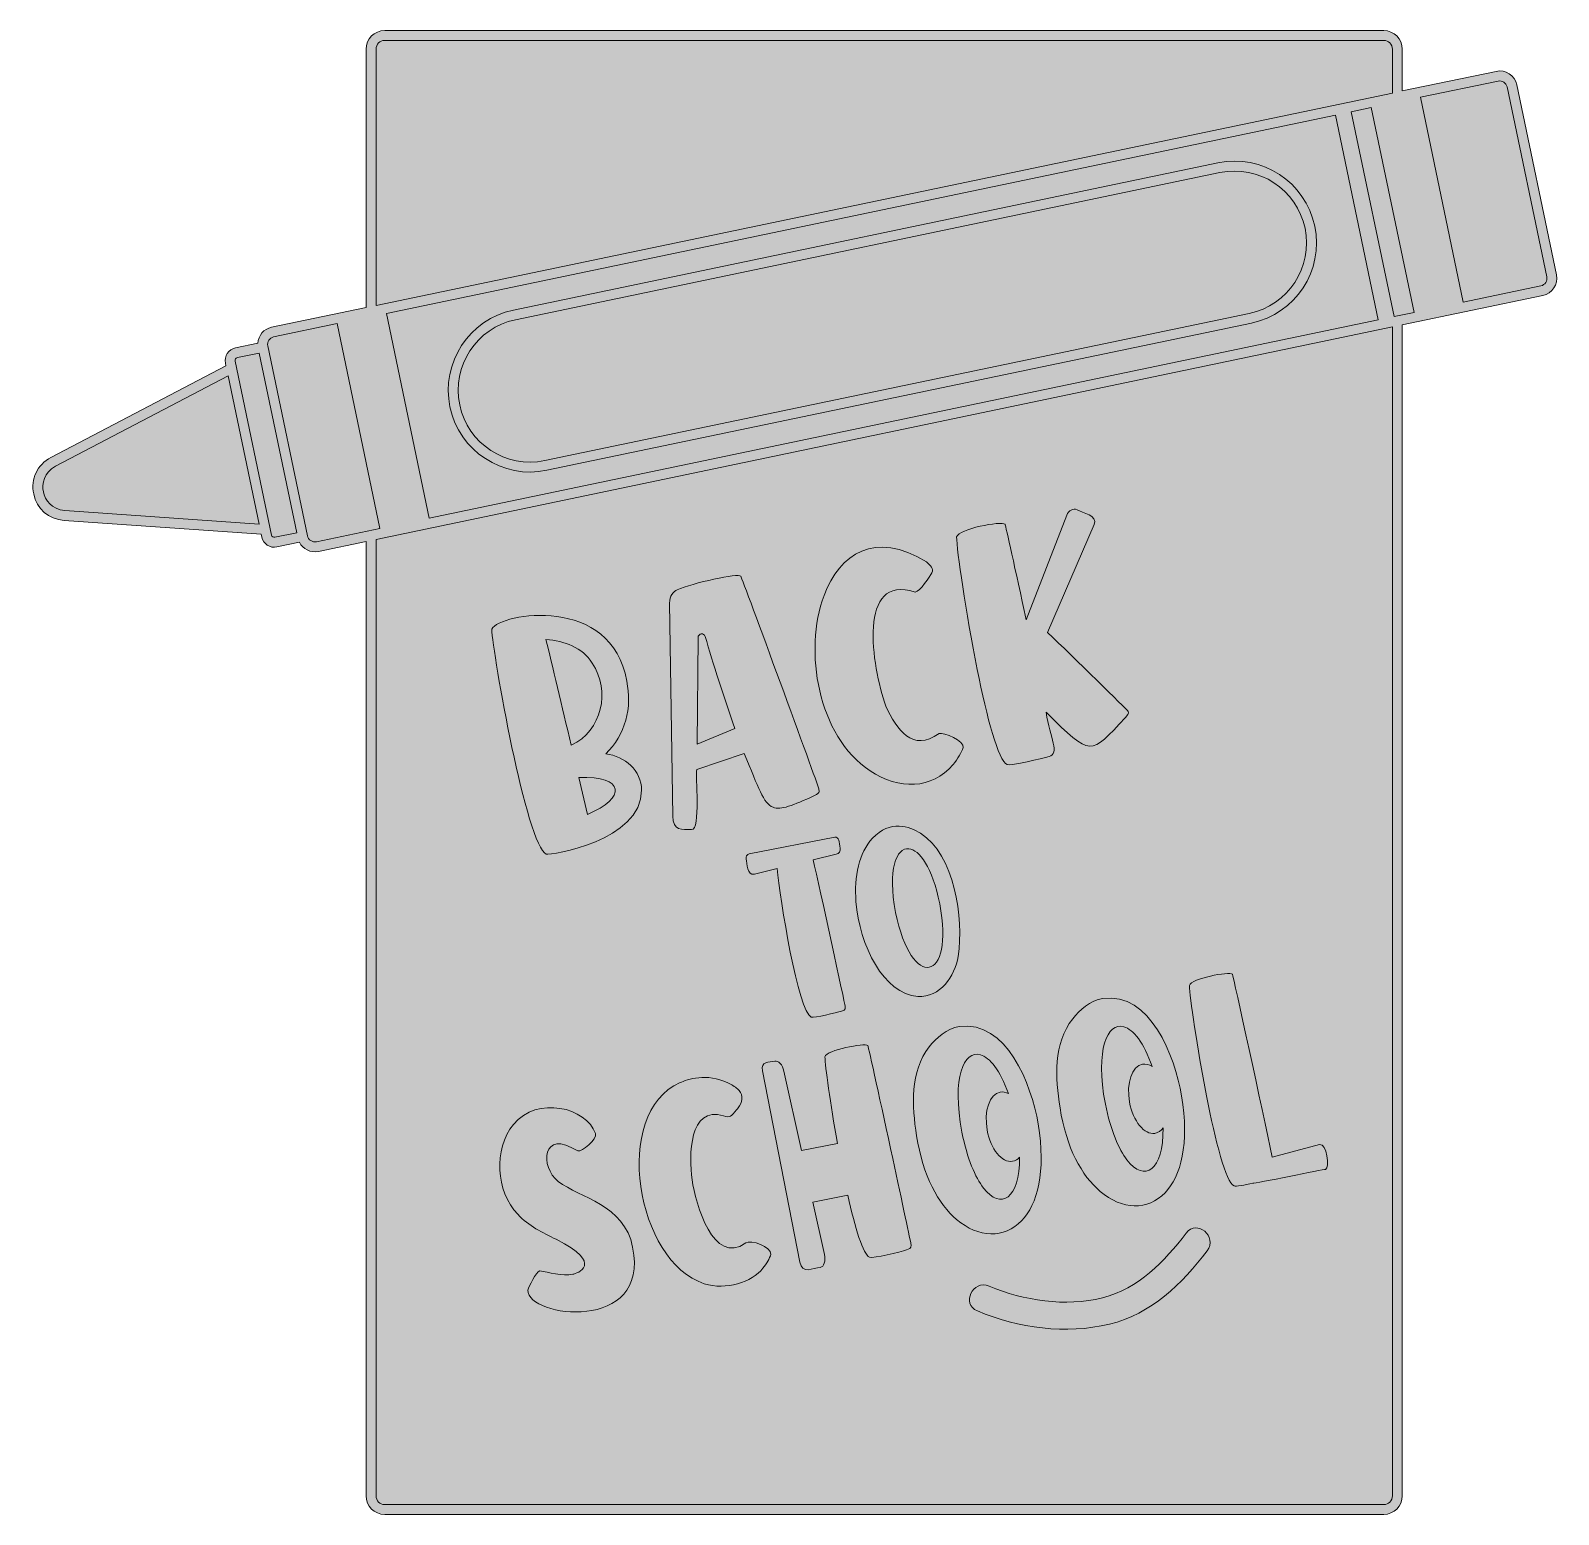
# Model space of a CAD drawing. Header units: inches. Extents: x -2.09 to 1.76, y -3.68 to 0.07.
import ezdxf

# ---------------------------------------------------------------- set-up
doc = ezdxf.new("R2010")
doc.units = ezdxf.units.IN
doc.header["$MEASUREMENT"] = 0
doc.layers.add('Crayon', color=7, linetype='Continuous', lineweight=0)

msp = doc.modelspace()

# ---------------------------------------------------------------- hatches: boundary and pattern name
at = {"layer": 'Crayon', "true_color": 0xf8e0c5, "transparency": 33554687}
h = msp.add_hatch(color=254, dxfattribs=at)
h.dxf.hatch_style = 2
edge = h.paths.add_edge_path()
edge.add_spline(control_points=[(1.76, -0.5458), (1.76, -0.5458), (1.6598, -0.0663), (1.6598, -0.0663), (1.6548, -0.0425), (1.6314, -0.0272), (1.6075, -0.0321), (1.6075, -0.0321), (1.3709, -0.0816), (1.3709, -0.0816), (1.3709, -0.0816), (1.3709, 0.0241), (1.3709, 0.0241), (1.3709, 0.0499), (1.3499, 0.0709), (1.3241, 0.0709), (1.3241, 0.0709), (-1.1979, 0.0709), (-1.1979, 0.0709), (-1.2238, 0.0709), (-1.2448, 0.0499), (-1.2448, 0.0241), (-1.2448, 0.0241), (-1.2448, -0.6283), (-1.2448, -0.6283), (-1.2448, -0.6283), (-1.4834, -0.6781), (-1.4834, -0.6781), (-1.5032, -0.6823), (-1.5169, -0.6992), (-1.5182, -0.7185), (-1.5182, -0.7185), (-1.5749, -0.7303), (-1.5749, -0.7303), (-1.5924, -0.734), (-1.6037, -0.7512), (-1.6001, -0.7687), (-1.6001, -0.7687), (-1.5986, -0.7758), (-1.5986, -0.7758), (-1.5986, -0.7758), (-2.0406, -1.0071), (-2.0406, -1.0071), (-2.0749, -1.0251), (-2.0919, -1.0611), (-2.084, -1.099), (-2.0761, -1.1369), (-2.046, -1.1631), (-2.0074, -1.1658), (-2.0074, -1.1658), (-1.5098, -1.2007), (-1.5098, -1.2007), (-1.5098, -1.2007), (-1.5083, -1.2078), (-1.5083, -1.2078), (-1.5046, -1.2253), (-1.4874, -1.2366), (-1.4699, -1.2329), (-1.4699, -1.2329), (-1.4132, -1.2211), (-1.4132, -1.2211), (-1.4043, -1.2382), (-1.3849, -1.2482), (-1.3651, -1.2441), (-1.3651, -1.2441), (-1.2448, -1.219), (-1.2448, -1.219), (-1.2448, -1.219), (-1.2448, -3.6287), (-1.2448, -3.6287), (-1.2448, -3.6545), (-1.2238, -3.6755), (-1.1979, -3.6755), (-1.1979, -3.6755), (1.3241, -3.6755), (1.3241, -3.6755), (1.3499, -3.6755), (1.3709, -3.6545), (1.3709, -3.6287), (1.3709, -3.6287), (1.3709, -0.6723), (1.3709, -0.6723), (1.3709, -0.6723), (1.7258, -0.5981), (1.7258, -0.5981), (1.7497, -0.5931), (1.765, -0.5697), (1.76, -0.5458)], knot_values=[0, 0, 0, 0, 1, 1, 1, 2, 2, 2, 3, 3, 3, 4, 4, 4, 5, 5, 5, 6, 6, 6, 7, 7, 7, 8, 8, 8, 9, 9, 9, 10, 10, 10, 11, 11, 11, 12, 12, 12, 13, 13, 13, 14, 14, 14, 15, 15, 15, 16, 16, 16, 17, 17, 17, 18, 18, 18, 19, 19, 19, 20, 20, 20, 21, 21, 21, 22, 22, 22, 23, 23, 23, 24, 24, 24, 25, 25, 25, 26, 26, 26, 27, 27, 27, 28, 28, 28, 29, 29, 29, 29], degree=3, periodic=0)
at = {"layer": 'Crayon', "true_color": 0x333333, "transparency": 33554687}
h = msp.add_hatch(color=250, dxfattribs=at)
h.dxf.hatch_style = 2
edge = h.paths.add_edge_path()
edge.add_spline(control_points=[(0.6138, -3.1284), (0.5206, -3.1522), (0.4153, -3.1355), (0.3278, -3.0989), (0.2866, -3.0817), (0.2568, -3.1444), (0.2981, -3.1617), (0.4021, -3.2051), (0.5213, -3.2219), (0.6318, -3.195), (0.7365, -3.1695), (0.8152, -3.0931), (0.8785, -3.0097), (0.9054, -2.9741), (0.8524, -2.9293), (0.8253, -2.965), (0.7702, -3.0376), (0.705, -3.1051), (0.6138, -3.1284)], knot_values=[0, 0, 0, 0, 1, 1, 1, 2, 2, 2, 3, 3, 3, 4, 4, 4, 5, 5, 5, 6, 6, 6, 6], degree=3, periodic=0)
edge = h.paths.add_edge_path()
edge.add_spline(control_points=[(0.4048, -2.7735), (0.3998, -2.779), (0.3939, -2.7827), (0.3871, -2.7839), (0.3604, -2.7887), (0.3317, -2.7535), (0.323, -2.7053), (0.3143, -2.657), (0.329, -2.614), (0.3557, -2.6092), (0.3626, -2.608), (0.3697, -2.6095), (0.3765, -2.6131), (0.3558, -2.5538), (0.3294, -2.5217), (0.306, -2.5151), (0.2647, -2.5033), (0.2328, -2.5716), (0.2591, -2.7102), (0.2727, -2.7776), (0.2928, -2.8242), (0.3137, -2.8514), (0.3576, -2.9083), (0.4053, -2.8788), (0.4048, -2.7735)], knot_values=[0, 0, 0, 0, 1, 1, 1, 2, 2, 2, 3, 3, 3, 4, 4, 4, 5, 5, 5, 6, 6, 6, 7, 7, 7, 8, 8, 8, 8], degree=3, periodic=0)
edge = h.paths.add_edge_path()
edge.add_spline(control_points=[(0.2458, -2.9306), (0.1998, -2.8914), (0.1602, -2.8208), (0.1448, -2.7195), (0.1329, -2.6432), (0.1272, -2.5584), (0.1768, -2.4948), (0.1935, -2.4731), (0.2218, -2.4483), (0.2525, -2.4439), (0.3722, -2.4267), (0.4344, -2.5898), (0.4517, -2.6893), (0.4717, -2.8111), (0.4497, -2.8924), (0.4098, -2.9341), (0.3663, -2.9795), (0.3013, -2.9779), (0.2458, -2.9306)], knot_values=[0, 0, 0, 0, 1, 1, 1, 2, 2, 2, 3, 3, 3, 4, 4, 4, 5, 5, 5, 6, 6, 6, 6], degree=3, periodic=0)
edge = h.paths.add_edge_path()
edge.add_spline(control_points=[(-0.0518, -1.9728), (-0.0527, -1.9679), (-0.0571, -1.9647), (-0.0616, -1.9655), (-0.0616, -1.9655), (-0.2779, -2.0079), (-0.2779, -2.0079), (-0.2834, -2.009), (-0.2869, -2.0147), (-0.2858, -2.0207), (-0.2824, -2.0314), (-0.2838, -2.0637), (-0.2648, -2.0589), (-0.2648, -2.0589), (-0.2075, -2.045), (-0.2075, -2.045), (-0.2005, -2.1199), (-0.1539, -2.4071), (-0.1213, -2.4198), (-0.1138, -2.4226), (-0.057, -2.4083), (-0.0447, -2.4048), (-0.0325, -2.4013), (-0.0354, -2.3968), (-0.0357, -2.3919), (-0.036, -2.3875), (-0.1001, -2.0926), (-0.1161, -2.0229), (-0.1161, -2.0229), (-0.0583, -2.0089), (-0.0583, -2.0089), (-0.0419, -2.0054), (-0.0501, -1.9836), (-0.0518, -1.9728)], knot_values=[0, 0, 0, 0, 1, 1, 1, 2, 2, 2, 3, 3, 3, 4, 4, 4, 5, 5, 5, 6, 6, 6, 7, 7, 7, 8, 8, 8, 9, 9, 9, 10, 10, 10, 11, 11, 11, 11], degree=3, periodic=0)
edge = h.paths.add_edge_path()
edge.add_spline(control_points=[(-0.3911, -3.0929), (-0.3363, -3.1101), (-0.2708, -3.0895), (-0.2432, -3.0541), (-0.2339, -3.0423), (-0.2266, -3.0292), (-0.2228, -3.019), (-0.2217, -2.9997), (-0.2735, -2.9807), (-0.2866, -2.99), (-0.3688, -3.049), (-0.4131, -2.8913), (-0.4221, -2.8306), (-0.4296, -2.7692), (-0.4308, -2.643), (-0.3424, -2.6693), (-0.3259, -2.6748), (-0.3232, -2.6697), (-0.3097, -2.6538), (-0.307, -2.6505), (-0.3044, -2.647), (-0.3021, -2.6436), (-0.2927, -2.6302), (-0.2947, -2.6115), (-0.3072, -2.601), (-0.3141, -2.5952), (-0.3229, -2.5899), (-0.332, -2.5855), (-0.3846, -2.56), (-0.4346, -2.5776), (-0.4522, -2.5853), (-0.6271, -2.6615), (-0.5624, -3.0391), (-0.3911, -3.0929)], knot_values=[0, 0, 0, 0, 1, 1, 1, 2, 2, 2, 3, 3, 3, 4, 4, 4, 5, 5, 5, 6, 6, 6, 7, 7, 7, 8, 8, 8, 9, 9, 9, 10, 10, 10, 11, 11, 11, 11], degree=3, periodic=0)
edge = h.paths.add_edge_path()
edge.add_spline(control_points=[(0.0916, -2.1554), (0.1117, -2.255), (0.1491, -2.2995), (0.1767, -2.2941), (0.2043, -2.2887), (0.2222, -2.2334), (0.2032, -2.1336), (0.1848, -2.0422), (0.1518, -1.9972), (0.1252, -1.9946), (0.0938, -1.9916), (0.0711, -2.0474), (0.0916, -2.1554)], knot_values=[0, 0, 0, 0, 1, 1, 1, 2, 2, 2, 3, 3, 3, 4, 4, 4, 4], degree=3, periodic=0)
edge = h.paths.add_edge_path()
edge.add_spline(control_points=[(-0.0083, -2.128), (-0.0131, -2.0652), (-0.001, -2.0049), (0.0331, -1.9685), (0.0777, -1.9209), (0.1273, -1.9384), (0.1548, -1.9558), (0.2401, -2.0098), (0.2643, -2.1691), (0.2499, -2.2666), (0.2408, -2.3168), (0.2044, -2.3714), (0.1479, -2.3675), (0.0618, -2.3615), (0.0002, -2.2396), (-0.0083, -2.128)], knot_values=[0, 0, 0, 0, 1, 1, 1, 2, 2, 2, 3, 3, 3, 4, 4, 4, 5, 5, 5, 5], degree=3, periodic=0)
edge = h.paths.add_edge_path()
edge.add_spline(control_points=[(0.3735, -1.7824), (0.3838, -1.7868), (0.4621, -1.7663), (0.479, -1.7617), (0.5071, -1.754), (0.4815, -1.7169), (0.4718, -1.65), (0.5876, -1.7653), (0.5824, -1.7591), (0.6721, -1.6634), (0.6841, -1.6507), (0.6793, -1.6497), (0.6771, -1.6461), (0.6755, -1.6433), (0.5396, -1.5104), (0.4755, -1.4488), (0.4755, -1.4488), (0.5926, -1.1764), (0.5926, -1.1764), (0.6042, -1.1527), (0.5624, -1.1469), (0.55, -1.1389), (0.5403, -1.1347), (0.5284, -1.1409), (0.5239, -1.1525), (0.5239, -1.1525), (0.4215, -1.4166), (0.4215, -1.4166), (0.3945, -1.2925), (0.3697, -1.1796), (0.368, -1.1754), (0.3593, -1.1669), (0.2499, -1.1872), (0.2457, -1.2076), (0.2463, -1.2399), (0.2693, -1.3993), (0.298, -1.5422), (0.3224, -1.6635), (0.3509, -1.7728), (0.3735, -1.7824)], knot_values=[0, 0, 0, 0, 1, 1, 1, 2, 2, 2, 3, 3, 3, 4, 4, 4, 5, 5, 5, 6, 6, 6, 7, 7, 7, 8, 8, 8, 9, 9, 9, 10, 10, 10, 11, 11, 11, 12, 12, 12, 13, 13, 13, 13], degree=3, periodic=0)
edge = h.paths.add_edge_path()
edge.add_spline(control_points=[(0.0276, -1.798), (0.1, -1.846), (0.1828, -1.8457), (0.237, -1.7824), (0.2491, -1.7678), (0.2581, -1.7514), (0.2625, -1.7396), (0.2675, -1.7229), (0.2127, -1.7002), (0.2015, -1.7035), (0.1338, -1.7522), (0.0956, -1.6949), (0.067, -1.6345), (0.0313, -1.5316), (-0.0056, -1.2991), (0.141, -1.3468), (0.1526, -1.3459), (0.1792, -1.3068), (0.1835, -1.2981), (0.1885, -1.288), (0.1792, -1.2796), (0.1694, -1.2704), (0.0392, -1.19), (-0.0495, -1.2498), (-0.0889, -1.3557), (-0.1405, -1.4945), (-0.1055, -1.7097), (0.0276, -1.798)], knot_values=[0, 0, 0, 0, 1, 1, 1, 2, 2, 2, 3, 3, 3, 4, 4, 4, 5, 5, 5, 6, 6, 6, 7, 7, 7, 8, 8, 8, 9, 9, 9, 9], degree=3, periodic=0)
edge = h.paths.add_edge_path()
edge.add_spline(control_points=[(0.9462, -2.846), (0.951, -2.848), (0.9723, -2.8441), (0.9936, -2.8393), (0.9969, -2.8409), (1.1738, -2.804), (1.1771, -2.8042), (1.1884, -2.8011), (1.1794, -2.7371), (1.1622, -2.7417), (1.1622, -2.7417), (1.0426, -2.7732), (1.0426, -2.7732), (1.0182, -2.6578), (0.9446, -2.3184), (0.9419, -2.3117), (0.9342, -2.3042), (0.8375, -2.322), (0.8336, -2.3401), (0.8341, -2.3673), (0.8527, -2.4975), (0.8766, -2.619), (0.8987, -2.7318), (0.9253, -2.8372), (0.9462, -2.846)], knot_values=[0, 0, 0, 0, 1, 1, 1, 2, 2, 2, 3, 3, 3, 4, 4, 4, 5, 5, 5, 6, 6, 6, 7, 7, 7, 8, 8, 8, 8], degree=3, periodic=0)
edge = h.paths.add_edge_path()
edge.add_spline(control_points=[(-0.4093, -1.7307), (-0.4093, -1.7307), (-0.3137, -1.6916), (-0.3137, -1.6916), (-0.3418, -1.6128), (-0.3693, -1.5257), (-0.3887, -1.459), (-0.3917, -1.4488), (-0.4068, -1.4509), (-0.4069, -1.4616), (-0.4069, -1.4616), (-0.4093, -1.7307), (-0.4093, -1.7307)], knot_values=[0, 0, 0, 0, 1, 1, 1, 2, 2, 2, 3, 3, 3, 4, 4, 4, 4], degree=3, periodic=0)
edge = h.paths.add_edge_path()
edge.add_spline(control_points=[(-0.4704, -1.9126), (-0.4704, -1.9126), (-0.4786, -1.375), (-0.4786, -1.375), (-0.4789, -1.3563), (-0.4694, -1.3453), (-0.4597, -1.341), (-0.4212, -1.324), (-0.3039, -1.2982), (-0.299, -1.3066), (-0.2942, -1.315), (-0.1044, -1.8336), (-0.103, -1.8406), (-0.1015, -1.8477), (-0.0966, -1.8535), (-0.1126, -1.8606), (-0.1691, -1.8854), (-0.1974, -1.898), (-0.2175, -1.8902), (-0.2421, -1.8807), (-0.2542, -1.8405), (-0.2904, -1.7547), (-0.2904, -1.7547), (-0.4098, -1.7949), (-0.4098, -1.7949), (-0.4144, -1.8077), (-0.3993, -1.9483), (-0.4236, -1.9464), (-0.4476, -1.9469), (-0.4706, -1.9492), (-0.4704, -1.9126)], knot_values=[0, 0, 0, 0, 1, 1, 1, 2, 2, 2, 3, 3, 3, 4, 4, 4, 5, 5, 5, 6, 6, 6, 7, 7, 7, 8, 8, 8, 9, 9, 9, 10, 10, 10, 10], degree=3, periodic=0)
edge = h.paths.add_edge_path()
edge.add_spline(control_points=[(0.6212, -2.6393), (0.6348, -2.7067), (0.6549, -2.7534), (0.6758, -2.7805), (0.7202, -2.838), (0.7684, -2.8075), (0.767, -2.6995), (0.7615, -2.7069), (0.7546, -2.7119), (0.7465, -2.7133), (0.7198, -2.7181), (0.6911, -2.6829), (0.6824, -2.6347), (0.6737, -2.5865), (0.6884, -2.5435), (0.7151, -2.5387), (0.7232, -2.5372), (0.7315, -2.5395), (0.7394, -2.5447), (0.7186, -2.4838), (0.6918, -2.4509), (0.6681, -2.4442), (0.6268, -2.4325), (0.595, -2.5007), (0.6212, -2.6393)], knot_values=[0, 0, 0, 0, 1, 1, 1, 2, 2, 2, 3, 3, 3, 4, 4, 4, 5, 5, 5, 6, 6, 6, 7, 7, 7, 8, 8, 8, 8], degree=3, periodic=0)
edge = h.paths.add_edge_path()
edge.add_spline(control_points=[(0.8138, -2.6185), (0.8338, -2.7403), (0.8119, -2.8215), (0.7719, -2.8632), (0.7284, -2.9086), (0.6634, -2.9071), (0.6079, -2.8598), (0.5619, -2.8205), (0.5224, -2.7499), (0.5069, -2.6486), (0.495, -2.5724), (0.4893, -2.4875), (0.5389, -2.424), (0.5557, -2.4022), (0.5839, -2.3775), (0.6146, -2.373), (0.7344, -2.3558), (0.7965, -2.5189), (0.8138, -2.6185)], knot_values=[0, 0, 0, 0, 1, 1, 1, 2, 2, 2, 3, 3, 3, 4, 4, 4, 5, 5, 5, 6, 6, 6, 6], degree=3, periodic=0)
edge = h.paths.add_edge_path()
edge.add_spline(control_points=[(1.7355, -0.551), (1.7355, -0.551), (1.6353, -0.0715), (1.6353, -0.0715), (1.6332, -0.0611), (1.623, -0.0544), (1.6126, -0.0566), (1.6126, -0.0566), (1.4169, -0.0975), (1.4169, -0.0975), (1.4169, -0.0975), (1.5249, -0.6146), (1.5249, -0.6146), (1.5249, -0.6146), (1.7207, -0.5736), (1.7207, -0.5736), (1.731, -0.5715), (1.7377, -0.5613), (1.7355, -0.551)], knot_values=[0, 0, 0, 0, 1, 1, 1, 2, 2, 2, 3, 3, 3, 4, 4, 4, 5, 5, 5, 6, 6, 6, 6], degree=3, periodic=0)
edge = h.paths.add_edge_path()
edge.add_spline(control_points=[(1.4005, -0.6406), (1.4005, -0.6406), (1.2924, -0.1235), (1.2924, -0.1235), (1.2924, -0.1235), (1.242, -0.1341), (1.242, -0.1341), (1.242, -0.1341), (1.35, -0.6511), (1.35, -0.6511), (1.35, -0.6511), (1.4005, -0.6406), (1.4005, -0.6406)], knot_values=[0, 0, 0, 0, 1, 1, 1, 2, 2, 2, 3, 3, 3, 4, 4, 4, 4], degree=3, periodic=0)
edge = h.paths.add_edge_path()
edge.add_spline(control_points=[(1.3459, -0.6775), (1.3459, -0.6775), (-1.2198, -1.2137), (-1.2198, -1.2137), (-1.2198, -1.2137), (-1.2198, -3.6287), (-1.2198, -3.6287), (-1.2198, -3.6407), (-1.21, -3.6505), (-1.1979, -3.6505), (-1.1979, -3.6505), (1.3241, -3.6505), (1.3241, -3.6505), (1.3361, -3.6505), (1.3459, -3.6407), (1.3459, -3.6287), (1.3459, -3.6287), (1.3459, -0.6775), (1.3459, -0.6775)], knot_values=[0, 0, 0, 0, 1, 1, 1, 2, 2, 2, 3, 3, 3, 4, 4, 4, 5, 5, 5, 6, 6, 6, 6], degree=3, periodic=0)
edge = h.paths.add_edge_path()
edge.add_spline(control_points=[(-1.2098, -1.1861), (-1.2098, -1.1861), (-1.3178, -0.6691), (-1.3178, -0.6691), (-1.3178, -0.6691), (-1.4783, -0.7026), (-1.4783, -0.7026), (-1.4886, -0.7048), (-1.4952, -0.7149), (-1.4931, -0.7253), (-1.4931, -0.7253), (-1.3929, -1.2048), (-1.3929, -1.2048), (-1.3907, -1.2151), (-1.3805, -1.2218), (-1.3702, -1.2196), (-1.3702, -1.2196), (-1.2098, -1.1861), (-1.2098, -1.1861)], knot_values=[0, 0, 0, 0, 1, 1, 1, 2, 2, 2, 3, 3, 3, 4, 4, 4, 5, 5, 5, 6, 6, 6, 6], degree=3, periodic=0)
edge = h.paths.add_edge_path()
edge.add_spline(control_points=[(-1.4201, -1.197), (-1.4201, -1.197), (-1.5149, -0.7433), (-1.5149, -0.7433), (-1.5149, -0.7433), (-1.5698, -0.7548), (-1.5698, -0.7548), (-1.5738, -0.7556), (-1.5764, -0.7596), (-1.5756, -0.7636), (-1.5756, -0.7636), (-1.4838, -1.2027), (-1.4838, -1.2027), (-1.483, -1.2067), (-1.479, -1.2093), (-1.475, -1.2085), (-1.475, -1.2085), (-1.4201, -1.197), (-1.4201, -1.197)], knot_values=[0, 0, 0, 0, 1, 1, 1, 2, 2, 2, 3, 3, 3, 4, 4, 4, 5, 5, 5, 6, 6, 6, 6], degree=3, periodic=0)
edge = h.paths.add_edge_path()
edge.add_spline(control_points=[(-1.5151, -1.1753), (-1.5151, -1.1753), (-1.5933, -0.8012), (-1.5933, -0.8012), (-1.5933, -0.8012), (-2.029, -1.0293), (-2.029, -1.0293), (-2.0583, -1.0446), (-2.0637, -1.0737), (-2.0595, -1.0939), (-2.0553, -1.1141), (-2.0387, -1.1385), (-2.0057, -1.1408), (-2.0057, -1.1408), (-1.5151, -1.1753), (-1.5151, -1.1753)], knot_values=[0, 0, 0, 0, 1, 1, 1, 2, 2, 2, 3, 3, 3, 4, 4, 4, 5, 5, 5, 5], degree=3, periodic=0)
edge = h.paths.add_edge_path()
edge.add_spline(control_points=[(-1.1934, -0.6431), (-1.1934, -0.6431), (-1.0854, -1.1601), (-1.0854, -1.1601), (-1.0854, -1.1601), (1.3101, -0.6594), (1.3101, -0.6594), (1.3101, -0.6594), (1.2021, -0.1424), (1.2021, -0.1424), (1.2021, -0.1424), (-1.1934, -0.6431), (-1.1934, -0.6431)], knot_values=[0, 0, 0, 0, 1, 1, 1, 2, 2, 2, 3, 3, 3, 4, 4, 4, 4], degree=3, periodic=0)
edge = h.paths.add_edge_path()
edge.add_spline(control_points=[(-1.2198, -0.623), (-1.2198, -0.623), (1.3459, -0.0868), (1.3459, -0.0868), (1.3459, -0.0868), (1.3459, 0.0241), (1.3459, 0.0241), (1.3459, 0.0361), (1.3361, 0.0459), (1.3241, 0.0459), (1.3241, 0.0459), (-1.1979, 0.0459), (-1.1979, 0.0459), (-1.21, 0.0459), (-1.2198, 0.0361), (-1.2198, 0.0241), (-1.2198, 0.0241), (-1.2198, -0.623), (-1.2198, -0.623)], knot_values=[0, 0, 0, 0, 1, 1, 1, 2, 2, 2, 3, 3, 3, 4, 4, 4, 5, 5, 5, 6, 6, 6, 6], degree=3, periodic=0)
edge = h.paths.add_edge_path()
edge.add_spline(control_points=[(1.7258, -0.5981), (1.7258, -0.5981), (1.3709, -0.6723), (1.3709, -0.6723), (1.3709, -0.6723), (1.3709, -3.6287), (1.3709, -3.6287), (1.3709, -3.6545), (1.3499, -3.6755), (1.3241, -3.6755), (1.3241, -3.6755), (-1.1979, -3.6755), (-1.1979, -3.6755), (-1.2238, -3.6755), (-1.2448, -3.6545), (-1.2448, -3.6287), (-1.2448, -3.6287), (-1.2448, -1.219), (-1.2448, -1.219), (-1.2448, -1.219), (-1.3651, -1.2441), (-1.3651, -1.2441), (-1.3849, -1.2482), (-1.4043, -1.2382), (-1.4132, -1.2211), (-1.4132, -1.2211), (-1.4699, -1.2329), (-1.4699, -1.2329), (-1.4874, -1.2366), (-1.5046, -1.2253), (-1.5083, -1.2078), (-1.5083, -1.2078), (-1.5098, -1.2007), (-1.5098, -1.2007), (-1.5098, -1.2007), (-2.0074, -1.1658), (-2.0074, -1.1658), (-2.046, -1.1631), (-2.0761, -1.1369), (-2.084, -1.099), (-2.0919, -1.0611), (-2.0749, -1.0251), (-2.0406, -1.0071), (-2.0406, -1.0071), (-1.5986, -0.7758), (-1.5986, -0.7758), (-1.5986, -0.7758), (-1.6001, -0.7687), (-1.6001, -0.7687), (-1.6037, -0.7512), (-1.5924, -0.734), (-1.5749, -0.7303), (-1.5749, -0.7303), (-1.5182, -0.7185), (-1.5182, -0.7185), (-1.5169, -0.6992), (-1.5032, -0.6823), (-1.4834, -0.6781), (-1.4834, -0.6781), (-1.2448, -0.6283), (-1.2448, -0.6283), (-1.2448, -0.6283), (-1.2448, 0.0241), (-1.2448, 0.0241), (-1.2448, 0.0499), (-1.2238, 0.0709), (-1.1979, 0.0709), (-1.1979, 0.0709), (1.3241, 0.0709), (1.3241, 0.0709), (1.3499, 0.0709), (1.3709, 0.0499), (1.3709, 0.0241), (1.3709, 0.0241), (1.3709, -0.0816), (1.3709, -0.0816), (1.3709, -0.0816), (1.6075, -0.0321), (1.6075, -0.0321), (1.6314, -0.0272), (1.6548, -0.0425), (1.6598, -0.0663), (1.6598, -0.0663), (1.76, -0.5458), (1.76, -0.5458), (1.765, -0.5697), (1.7497, -0.5931), (1.7258, -0.5981)], knot_values=[0, 0, 0, 0, 1, 1, 1, 2, 2, 2, 3, 3, 3, 4, 4, 4, 5, 5, 5, 6, 6, 6, 7, 7, 7, 8, 8, 8, 9, 9, 9, 10, 10, 10, 11, 11, 11, 12, 12, 12, 13, 13, 13, 14, 14, 14, 15, 15, 15, 16, 16, 16, 17, 17, 17, 18, 18, 18, 19, 19, 19, 20, 20, 20, 21, 21, 21, 22, 22, 22, 23, 23, 23, 24, 24, 24, 25, 25, 25, 26, 26, 26, 27, 27, 27, 28, 28, 28, 29, 29, 29, 29], degree=3, periodic=0)
edge = h.paths.add_edge_path()
edge.add_spline(control_points=[(-1.0086, -0.8742), (-0.9881, -0.9723), (-0.8917, -1.0354), (-0.7936, -1.0149), (-0.7936, -1.0149), (0.9847, -0.6433), (0.9847, -0.6433), (1.0827, -0.6228), (1.1458, -0.5263), (1.1253, -0.4283), (1.1048, -0.3302), (1.0084, -0.2671), (0.9103, -0.2876), (0.9103, -0.2876), (-0.8679, -0.6593), (-0.8679, -0.6593), (-0.966, -0.6797), (-1.0291, -0.7762), (-1.0086, -0.8742)], knot_values=[0, 0, 0, 0, 1, 1, 1, 2, 2, 2, 3, 3, 3, 4, 4, 4, 5, 5, 5, 6, 6, 6, 6], degree=3, periodic=0)
edge = h.paths.add_edge_path()
edge.add_spline(control_points=[(-1.0331, -0.8794), (-1.0564, -0.7678), (-0.9846, -0.6581), (-0.8731, -0.6348), (-0.8731, -0.6348), (0.9052, -0.2631), (0.9052, -0.2631), (1.0168, -0.2398), (1.1265, -0.3116), (1.1498, -0.4232), (1.1731, -0.5347), (1.1013, -0.6444), (0.9898, -0.6677), (0.9898, -0.6677), (-0.7885, -1.0394), (-0.7885, -1.0394), (-0.9, -1.0627), (-1.0098, -0.9909), (-1.0331, -0.8794)], knot_values=[0, 0, 0, 0, 1, 1, 1, 2, 2, 2, 3, 3, 3, 4, 4, 4, 5, 5, 5, 6, 6, 6, 6], degree=3, periodic=0)
edge = h.paths.add_edge_path()
edge.add_spline(control_points=[(-0.7597, -2.8347), (-0.8065, -2.7983), (-0.8017, -2.6997), (-0.7108, -2.7578), (-0.6999, -2.7615), (-0.6614, -2.7274), (-0.6659, -2.7141), (-0.6884, -2.6479), (-0.8135, -2.6177), (-0.8727, -2.6907), (-0.9241, -2.7545), (-0.9174, -2.8586), (-0.8621, -2.9177), (-0.8343, -2.9474), (-0.7994, -2.964), (-0.7653, -2.9809), (-0.6405, -3.0427), (-0.7139, -3.0677), (-0.7231, -3.0692), (-0.7489, -3.0735), (-0.7859, -3.0642), (-0.8059, -3.0607), (-0.817, -3.0622), (-0.8338, -3.1006), (-0.8364, -3.109), (-0.8384, -3.1789), (-0.527, -3.2181), (-0.5721, -3.0009), (-0.5923, -2.8927), (-0.7053, -2.8769), (-0.7597, -2.8347)], knot_values=[0, 0, 0, 0, 1, 1, 1, 2, 2, 2, 3, 3, 3, 4, 4, 4, 5, 5, 5, 6, 6, 6, 7, 7, 7, 8, 8, 8, 9, 9, 9, 10, 10, 10, 10], degree=3, periodic=0)
edge = h.paths.add_edge_path()
edge.add_spline(control_points=[(-0.7909, -1.4663), (-0.7754, -1.5304), (-0.7503, -1.6359), (-0.7272, -1.7335), (-0.6493, -1.6973), (-0.6269, -1.5966), (-0.6739, -1.526), (-0.6999, -1.4865), (-0.7434, -1.47), (-0.7909, -1.4663)], knot_values=[0, 0, 0, 0, 1, 1, 1, 2, 2, 2, 3, 3, 3, 3], degree=3, periodic=0)
edge = h.paths.add_edge_path()
edge.add_spline(control_points=[(-0.708, -1.815), (-0.708, -1.815), (-0.6862, -1.9082), (-0.6862, -1.9082), (-0.5873, -1.8668), (-0.5914, -1.8099), (-0.708, -1.815)], knot_values=[0, 0, 0, 0, 1, 1, 1, 2, 2, 2, 2], degree=3, periodic=0)
edge = h.paths.add_edge_path()
edge.add_spline(control_points=[(-0.9277, -1.4405), (-0.9068, -1.3984), (-0.6234, -1.3532), (-0.587, -1.5716), (-0.5722, -1.6375), (-0.5908, -1.708), (-0.6398, -1.7552), (-0.592, -1.761), (-0.5498, -1.7975), (-0.5493, -1.8467), (-0.5491, -1.9758), (-0.781, -2.0117), (-0.79, -2.0081), (-0.8394, -1.9884), (-0.9256, -1.4996), (-0.9277, -1.4405)], knot_values=[0, 0, 0, 0, 1, 1, 1, 2, 2, 2, 3, 3, 3, 4, 4, 4, 5, 5, 5, 5], degree=3, periodic=0)
edge = h.paths.add_edge_path()
edge.add_spline(control_points=[(0.1302, -2.9912), (0.1306, -2.9977), (0.1343, -3.0035), (0.1194, -3.0078), (0.1045, -3.0122), (0.0351, -3.03), (0.026, -3.0261), (0.0096, -3.0192), (-0.0104, -2.9526), (-0.0289, -2.8698), (-0.0289, -2.8698), (-0.1172, -2.887), (-0.1172, -2.887), (-0.1172, -2.887), (-0.0879, -3.0193), (-0.0879, -3.0193), (-0.0844, -3.0354), (-0.0891, -3.0502), (-0.0983, -3.0519), (-0.1168, -3.0534), (-0.1447, -3.0701), (-0.1496, -3.0384), (-0.1496, -3.0384), (-0.2441, -2.5552), (-0.2441, -2.5552), (-0.25, -2.5315), (-0.2268, -2.5341), (-0.2129, -2.5307), (-0.2037, -2.5291), (-0.1938, -2.5403), (-0.1902, -2.5562), (-0.1902, -2.5562), (-0.146, -2.7564), (-0.146, -2.7564), (-0.146, -2.7564), (-0.055, -2.7386), (-0.055, -2.7386), (-0.0731, -2.6373), (-0.0861, -2.543), (-0.0866, -2.5203), (-0.0827, -2.5022), (0.014, -2.4844), (0.0217, -2.4919), (0.0235, -2.4963), (0.0556, -2.6432), (0.0844, -2.7765), (0.1084, -2.8871), (0.13, -2.9883), (0.1302, -2.9912)], knot_values=[0, 0, 0, 0, 1, 1, 1, 2, 2, 2, 3, 3, 3, 4, 4, 4, 5, 5, 5, 6, 6, 6, 7, 7, 7, 8, 8, 8, 9, 9, 9, 10, 10, 10, 11, 11, 11, 12, 12, 12, 13, 13, 13, 14, 14, 14, 15, 15, 15, 16, 16, 16, 16], degree=3, periodic=0)

# ---------------------------------------------------------------- linework, layer by layer
at = {"layer": 'Crayon'}
for points, knots in [([(1.76, -0.5458), (1.76, -0.5458), (1.6598, -0.0663), (1.6598, -0.0663), (1.6548, -0.0425), (1.6314, -0.0272), (1.6075, -0.0321), (1.6075, -0.0321), (1.3709, -0.0816), (1.3709, -0.0816), (1.3709, -0.0816), (1.3709, 0.0241), (1.3709, 0.0241), (1.3709, 0.0499), (1.3499, 0.0709), (1.3241, 0.0709), (1.3241, 0.0709), (-1.1979, 0.0709), (-1.1979, 0.0709), (-1.2238, 0.0709), (-1.2448, 0.0499), (-1.2448, 0.0241), (-1.2448, 0.0241), (-1.2448, -0.6283), (-1.2448, -0.6283), (-1.2448, -0.6283), (-1.4834, -0.6781), (-1.4834, -0.6781), (-1.5032, -0.6823), (-1.5169, -0.6992), (-1.5182, -0.7185), (-1.5182, -0.7185), (-1.5749, -0.7303), (-1.5749, -0.7303), (-1.5924, -0.734), (-1.6037, -0.7512), (-1.6001, -0.7687), (-1.6001, -0.7687), (-1.5986, -0.7758), (-1.5986, -0.7758), (-1.5986, -0.7758), (-2.0406, -1.0071), (-2.0406, -1.0071), (-2.0749, -1.0251), (-2.0919, -1.0611), (-2.084, -1.099), (-2.0761, -1.1369), (-2.046, -1.1631), (-2.0074, -1.1658), (-2.0074, -1.1658), (-1.5098, -1.2007), (-1.5098, -1.2007), (-1.5098, -1.2007), (-1.5083, -1.2078), (-1.5083, -1.2078), (-1.5046, -1.2253), (-1.4874, -1.2366), (-1.4699, -1.2329), (-1.4699, -1.2329), (-1.4132, -1.2211), (-1.4132, -1.2211), (-1.4043, -1.2382), (-1.3849, -1.2482), (-1.3651, -1.2441), (-1.3651, -1.2441), (-1.2448, -1.219), (-1.2448, -1.219), (-1.2448, -1.219), (-1.2448, -3.6287), (-1.2448, -3.6287), (-1.2448, -3.6545), (-1.2238, -3.6755), (-1.1979, -3.6755), (-1.1979, -3.6755), (1.3241, -3.6755), (1.3241, -3.6755), (1.3499, -3.6755), (1.3709, -3.6545), (1.3709, -3.6287), (1.3709, -3.6287), (1.3709, -0.6723), (1.3709, -0.6723), (1.3709, -0.6723), (1.7258, -0.5981), (1.7258, -0.5981), (1.7497, -0.5931), (1.765, -0.5697), (1.76, -0.5458)], [0, 0, 0, 0, 1, 1, 1, 2, 2, 2, 3, 3, 3, 4, 4, 4, 5, 5, 5, 6, 6, 6, 7, 7, 7, 8, 8, 8, 9, 9, 9, 10, 10, 10, 11, 11, 11, 12, 12, 12, 13, 13, 13, 14, 14, 14, 15, 15, 15, 16, 16, 16, 17, 17, 17, 18, 18, 18, 19, 19, 19, 20, 20, 20, 21, 21, 21, 22, 22, 22, 23, 23, 23, 24, 24, 24, 25, 25, 25, 26, 26, 26, 27, 27, 27, 28, 28, 28, 29, 29, 29, 29]), ([(1.7258, -0.5981), (1.7258, -0.5981), (1.3709, -0.6723), (1.3709, -0.6723), (1.3709, -0.6723), (1.3709, -3.6287), (1.3709, -3.6287), (1.3709, -3.6545), (1.3499, -3.6755), (1.3241, -3.6755), (1.3241, -3.6755), (-1.1979, -3.6755), (-1.1979, -3.6755), (-1.2238, -3.6755), (-1.2448, -3.6545), (-1.2448, -3.6287), (-1.2448, -3.6287), (-1.2448, -1.219), (-1.2448, -1.219), (-1.2448, -1.219), (-1.3651, -1.2441), (-1.3651, -1.2441), (-1.3849, -1.2482), (-1.4043, -1.2382), (-1.4132, -1.2211), (-1.4132, -1.2211), (-1.4699, -1.2329), (-1.4699, -1.2329), (-1.4874, -1.2366), (-1.5046, -1.2253), (-1.5083, -1.2078), (-1.5083, -1.2078), (-1.5098, -1.2007), (-1.5098, -1.2007), (-1.5098, -1.2007), (-2.0074, -1.1658), (-2.0074, -1.1658), (-2.046, -1.1631), (-2.0761, -1.1369), (-2.084, -1.099), (-2.0919, -1.0611), (-2.0749, -1.0251), (-2.0406, -1.0071), (-2.0406, -1.0071), (-1.5986, -0.7758), (-1.5986, -0.7758), (-1.5986, -0.7758), (-1.6001, -0.7687), (-1.6001, -0.7687), (-1.6037, -0.7512), (-1.5924, -0.734), (-1.5749, -0.7303), (-1.5749, -0.7303), (-1.5182, -0.7185), (-1.5182, -0.7185), (-1.5169, -0.6992), (-1.5032, -0.6823), (-1.4834, -0.6781), (-1.4834, -0.6781), (-1.2448, -0.6283), (-1.2448, -0.6283), (-1.2448, -0.6283), (-1.2448, 0.0241), (-1.2448, 0.0241), (-1.2448, 0.0499), (-1.2238, 0.0709), (-1.1979, 0.0709), (-1.1979, 0.0709), (1.3241, 0.0709), (1.3241, 0.0709), (1.3499, 0.0709), (1.3709, 0.0499), (1.3709, 0.0241), (1.3709, 0.0241), (1.3709, -0.0816), (1.3709, -0.0816), (1.3709, -0.0816), (1.6075, -0.0321), (1.6075, -0.0321), (1.6314, -0.0272), (1.6548, -0.0425), (1.6598, -0.0663), (1.6598, -0.0663), (1.76, -0.5458), (1.76, -0.5458), (1.765, -0.5697), (1.7497, -0.5931), (1.7258, -0.5981)], [0, 0, 0, 0, 1, 1, 1, 2, 2, 2, 3, 3, 3, 4, 4, 4, 5, 5, 5, 6, 6, 6, 7, 7, 7, 8, 8, 8, 9, 9, 9, 10, 10, 10, 11, 11, 11, 12, 12, 12, 13, 13, 13, 14, 14, 14, 15, 15, 15, 16, 16, 16, 17, 17, 17, 18, 18, 18, 19, 19, 19, 20, 20, 20, 21, 21, 21, 22, 22, 22, 23, 23, 23, 24, 24, 24, 25, 25, 25, 26, 26, 26, 27, 27, 27, 28, 28, 28, 29, 29, 29, 29]), ([(-1.2198, -0.623), (-1.2198, -0.623), (1.3459, -0.0868), (1.3459, -0.0868), (1.3459, -0.0868), (1.3459, 0.0241), (1.3459, 0.0241), (1.3459, 0.0361), (1.3361, 0.0459), (1.3241, 0.0459), (1.3241, 0.0459), (-1.1979, 0.0459), (-1.1979, 0.0459), (-1.21, 0.0459), (-1.2198, 0.0361), (-1.2198, 0.0241), (-1.2198, 0.0241), (-1.2198, -0.623), (-1.2198, -0.623)], [0, 0, 0, 0, 1, 1, 1, 2, 2, 2, 3, 3, 3, 4, 4, 4, 5, 5, 5, 6, 6, 6, 6]), ([(1.7355, -0.551), (1.7355, -0.551), (1.6353, -0.0715), (1.6353, -0.0715), (1.6332, -0.0611), (1.623, -0.0544), (1.6126, -0.0566), (1.6126, -0.0566), (1.4169, -0.0975), (1.4169, -0.0975), (1.4169, -0.0975), (1.5249, -0.6146), (1.5249, -0.6146), (1.5249, -0.6146), (1.7207, -0.5736), (1.7207, -0.5736), (1.731, -0.5715), (1.7377, -0.5613), (1.7355, -0.551)], [0, 0, 0, 0, 1, 1, 1, 2, 2, 2, 3, 3, 3, 4, 4, 4, 5, 5, 5, 6, 6, 6, 6]), ([(-1.1934, -0.6431), (-1.1934, -0.6431), (-1.0854, -1.1601), (-1.0854, -1.1601), (-1.0854, -1.1601), (1.3101, -0.6594), (1.3101, -0.6594), (1.3101, -0.6594), (1.2021, -0.1424), (1.2021, -0.1424), (1.2021, -0.1424), (-1.1934, -0.6431), (-1.1934, -0.6431)], [0, 0, 0, 0, 1, 1, 1, 2, 2, 2, 3, 3, 3, 4, 4, 4, 4]), ([(1.4005, -0.6406), (1.4005, -0.6406), (1.2924, -0.1235), (1.2924, -0.1235), (1.2924, -0.1235), (1.242, -0.1341), (1.242, -0.1341), (1.242, -0.1341), (1.35, -0.6511), (1.35, -0.6511), (1.35, -0.6511), (1.4005, -0.6406), (1.4005, -0.6406)], [0, 0, 0, 0, 1, 1, 1, 2, 2, 2, 3, 3, 3, 4, 4, 4, 4]), ([(-1.0331, -0.8794), (-1.0564, -0.7678), (-0.9846, -0.6581), (-0.8731, -0.6348), (-0.8731, -0.6348), (0.9052, -0.2631), (0.9052, -0.2631), (1.0168, -0.2398), (1.1265, -0.3116), (1.1498, -0.4232), (1.1731, -0.5347), (1.1013, -0.6444), (0.9898, -0.6677), (0.9898, -0.6677), (-0.7885, -1.0394), (-0.7885, -1.0394), (-0.9, -1.0627), (-1.0098, -0.9909), (-1.0331, -0.8794)], [0, 0, 0, 0, 1, 1, 1, 2, 2, 2, 3, 3, 3, 4, 4, 4, 5, 5, 5, 6, 6, 6, 6]), ([(-1.0086, -0.8742), (-0.9881, -0.9723), (-0.8917, -1.0354), (-0.7936, -1.0149), (-0.7936, -1.0149), (0.9847, -0.6433), (0.9847, -0.6433), (1.0827, -0.6228), (1.1458, -0.5263), (1.1253, -0.4283), (1.1048, -0.3302), (1.0084, -0.2671), (0.9103, -0.2876), (0.9103, -0.2876), (-0.8679, -0.6593), (-0.8679, -0.6593), (-0.966, -0.6797), (-1.0291, -0.7762), (-1.0086, -0.8742)], [0, 0, 0, 0, 1, 1, 1, 2, 2, 2, 3, 3, 3, 4, 4, 4, 5, 5, 5, 6, 6, 6, 6]), ([(-1.2098, -1.1861), (-1.2098, -1.1861), (-1.3178, -0.6691), (-1.3178, -0.6691), (-1.3178, -0.6691), (-1.4783, -0.7026), (-1.4783, -0.7026), (-1.4886, -0.7048), (-1.4952, -0.7149), (-1.4931, -0.7253), (-1.4931, -0.7253), (-1.3929, -1.2048), (-1.3929, -1.2048), (-1.3907, -1.2151), (-1.3805, -1.2218), (-1.3702, -1.2196), (-1.3702, -1.2196), (-1.2098, -1.1861), (-1.2098, -1.1861)], [0, 0, 0, 0, 1, 1, 1, 2, 2, 2, 3, 3, 3, 4, 4, 4, 5, 5, 5, 6, 6, 6, 6]), ([(1.3459, -0.6775), (1.3459, -0.6775), (-1.2198, -1.2137), (-1.2198, -1.2137), (-1.2198, -1.2137), (-1.2198, -3.6287), (-1.2198, -3.6287), (-1.2198, -3.6407), (-1.21, -3.6505), (-1.1979, -3.6505), (-1.1979, -3.6505), (1.3241, -3.6505), (1.3241, -3.6505), (1.3361, -3.6505), (1.3459, -3.6407), (1.3459, -3.6287), (1.3459, -3.6287), (1.3459, -0.6775), (1.3459, -0.6775)], [0, 0, 0, 0, 1, 1, 1, 2, 2, 2, 3, 3, 3, 4, 4, 4, 5, 5, 5, 6, 6, 6, 6]), ([(-1.4201, -1.197), (-1.4201, -1.197), (-1.5149, -0.7433), (-1.5149, -0.7433), (-1.5149, -0.7433), (-1.5698, -0.7548), (-1.5698, -0.7548), (-1.5738, -0.7556), (-1.5764, -0.7596), (-1.5756, -0.7636), (-1.5756, -0.7636), (-1.4838, -1.2027), (-1.4838, -1.2027), (-1.483, -1.2067), (-1.479, -1.2093), (-1.475, -1.2085), (-1.475, -1.2085), (-1.4201, -1.197), (-1.4201, -1.197)], [0, 0, 0, 0, 1, 1, 1, 2, 2, 2, 3, 3, 3, 4, 4, 4, 5, 5, 5, 6, 6, 6, 6]), ([(-1.5151, -1.1753), (-1.5151, -1.1753), (-1.5933, -0.8012), (-1.5933, -0.8012), (-1.5933, -0.8012), (-2.029, -1.0293), (-2.029, -1.0293), (-2.0583, -1.0446), (-2.0637, -1.0737), (-2.0595, -1.0939), (-2.0553, -1.1141), (-2.0387, -1.1385), (-2.0057, -1.1408), (-2.0057, -1.1408), (-1.5151, -1.1753), (-1.5151, -1.1753)], [0, 0, 0, 0, 1, 1, 1, 2, 2, 2, 3, 3, 3, 4, 4, 4, 5, 5, 5, 5]), ([(0.3735, -1.7824), (0.3838, -1.7868), (0.4621, -1.7663), (0.479, -1.7617), (0.5071, -1.754), (0.4815, -1.7169), (0.4718, -1.65), (0.5876, -1.7653), (0.5824, -1.7591), (0.6721, -1.6634), (0.6841, -1.6507), (0.6793, -1.6497), (0.6771, -1.6461), (0.6755, -1.6433), (0.5396, -1.5104), (0.4755, -1.4488), (0.4755, -1.4488), (0.5926, -1.1764), (0.5926, -1.1764), (0.6042, -1.1527), (0.5624, -1.1469), (0.55, -1.1389), (0.5403, -1.1347), (0.5284, -1.1409), (0.5239, -1.1525), (0.5239, -1.1525), (0.4215, -1.4166), (0.4215, -1.4166), (0.3945, -1.2925), (0.3697, -1.1796), (0.368, -1.1754), (0.3593, -1.1669), (0.2499, -1.1872), (0.2457, -1.2076), (0.2463, -1.2399), (0.2693, -1.3993), (0.298, -1.5422), (0.3224, -1.6635), (0.3509, -1.7728), (0.3735, -1.7824)], [0, 0, 0, 0, 1, 1, 1, 2, 2, 2, 3, 3, 3, 4, 4, 4, 5, 5, 5, 6, 6, 6, 7, 7, 7, 8, 8, 8, 9, 9, 9, 10, 10, 10, 11, 11, 11, 12, 12, 12, 13, 13, 13, 13]), ([(0.0276, -1.798), (0.1, -1.846), (0.1828, -1.8457), (0.237, -1.7824), (0.2491, -1.7678), (0.2581, -1.7514), (0.2625, -1.7396), (0.2675, -1.7229), (0.2127, -1.7002), (0.2015, -1.7035), (0.1338, -1.7522), (0.0956, -1.6949), (0.067, -1.6345), (0.0313, -1.5316), (-0.0056, -1.2991), (0.141, -1.3468), (0.1526, -1.3459), (0.1792, -1.3068), (0.1835, -1.2981), (0.1885, -1.288), (0.1792, -1.2796), (0.1694, -1.2704), (0.0392, -1.19), (-0.0495, -1.2498), (-0.0889, -1.3557), (-0.1405, -1.4945), (-0.1055, -1.7097), (0.0276, -1.798)], [0, 0, 0, 0, 1, 1, 1, 2, 2, 2, 3, 3, 3, 4, 4, 4, 5, 5, 5, 6, 6, 6, 7, 7, 7, 8, 8, 8, 9, 9, 9, 9]), ([(-0.4704, -1.9126), (-0.4704, -1.9126), (-0.4786, -1.375), (-0.4786, -1.375), (-0.4789, -1.3563), (-0.4694, -1.3453), (-0.4597, -1.341), (-0.4212, -1.324), (-0.3039, -1.2982), (-0.299, -1.3066), (-0.2942, -1.315), (-0.1044, -1.8336), (-0.103, -1.8406), (-0.1015, -1.8477), (-0.0966, -1.8535), (-0.1126, -1.8606), (-0.1691, -1.8854), (-0.1974, -1.898), (-0.2175, -1.8902), (-0.2421, -1.8807), (-0.2542, -1.8405), (-0.2904, -1.7547), (-0.2904, -1.7547), (-0.4098, -1.7949), (-0.4098, -1.7949), (-0.4144, -1.8077), (-0.3993, -1.9483), (-0.4236, -1.9464), (-0.4476, -1.9469), (-0.4706, -1.9492), (-0.4704, -1.9126)], [0, 0, 0, 0, 1, 1, 1, 2, 2, 2, 3, 3, 3, 4, 4, 4, 5, 5, 5, 6, 6, 6, 7, 7, 7, 8, 8, 8, 9, 9, 9, 10, 10, 10, 10]), ([(-0.9277, -1.4405), (-0.9068, -1.3984), (-0.6234, -1.3532), (-0.587, -1.5716), (-0.5722, -1.6375), (-0.5908, -1.708), (-0.6398, -1.7552), (-0.592, -1.761), (-0.5498, -1.7975), (-0.5493, -1.8467), (-0.5491, -1.9758), (-0.781, -2.0117), (-0.79, -2.0081), (-0.8394, -1.9884), (-0.9256, -1.4996), (-0.9277, -1.4405)], [0, 0, 0, 0, 1, 1, 1, 2, 2, 2, 3, 3, 3, 4, 4, 4, 5, 5, 5, 5]), ([(-0.4093, -1.7307), (-0.4093, -1.7307), (-0.3137, -1.6916), (-0.3137, -1.6916), (-0.3418, -1.6128), (-0.3693, -1.5257), (-0.3887, -1.459), (-0.3917, -1.4488), (-0.4068, -1.4509), (-0.4069, -1.4616), (-0.4069, -1.4616), (-0.4093, -1.7307), (-0.4093, -1.7307)], [0, 0, 0, 0, 1, 1, 1, 2, 2, 2, 3, 3, 3, 4, 4, 4, 4]), ([(-0.7909, -1.4663), (-0.7754, -1.5304), (-0.7503, -1.6359), (-0.7272, -1.7335), (-0.6493, -1.6973), (-0.6269, -1.5966), (-0.6739, -1.526), (-0.6999, -1.4865), (-0.7434, -1.47), (-0.7909, -1.4663)], [0, 0, 0, 0, 1, 1, 1, 2, 2, 2, 3, 3, 3, 3]), ([(-0.708, -1.815), (-0.708, -1.815), (-0.6862, -1.9082), (-0.6862, -1.9082), (-0.5873, -1.8668), (-0.5914, -1.8099), (-0.708, -1.815)], [0, 0, 0, 0, 1, 1, 1, 2, 2, 2, 2]), ([(-0.0083, -2.128), (-0.0131, -2.0652), (-0.001, -2.0049), (0.0331, -1.9685), (0.0777, -1.9209), (0.1273, -1.9384), (0.1548, -1.9558), (0.2401, -2.0098), (0.2643, -2.1691), (0.2499, -2.2666), (0.2408, -2.3168), (0.2044, -2.3714), (0.1479, -2.3675), (0.0618, -2.3615), (0.0002, -2.2396), (-0.0083, -2.128)], [0, 0, 0, 0, 1, 1, 1, 2, 2, 2, 3, 3, 3, 4, 4, 4, 5, 5, 5, 5]), ([(-0.0518, -1.9728), (-0.0527, -1.9679), (-0.0571, -1.9647), (-0.0616, -1.9655), (-0.0616, -1.9655), (-0.2779, -2.0079), (-0.2779, -2.0079), (-0.2834, -2.009), (-0.2869, -2.0147), (-0.2858, -2.0207), (-0.2824, -2.0314), (-0.2838, -2.0637), (-0.2648, -2.0589), (-0.2648, -2.0589), (-0.2075, -2.045), (-0.2075, -2.045), (-0.2005, -2.1199), (-0.1539, -2.4071), (-0.1213, -2.4198), (-0.1138, -2.4226), (-0.057, -2.4083), (-0.0447, -2.4048), (-0.0325, -2.4013), (-0.0354, -2.3968), (-0.0357, -2.3919), (-0.036, -2.3875), (-0.1001, -2.0926), (-0.1161, -2.0229), (-0.1161, -2.0229), (-0.0583, -2.0089), (-0.0583, -2.0089), (-0.0419, -2.0054), (-0.0501, -1.9836), (-0.0518, -1.9728)], [0, 0, 0, 0, 1, 1, 1, 2, 2, 2, 3, 3, 3, 4, 4, 4, 5, 5, 5, 6, 6, 6, 7, 7, 7, 8, 8, 8, 9, 9, 9, 10, 10, 10, 11, 11, 11, 11]), ([(0.0916, -2.1554), (0.1117, -2.255), (0.1491, -2.2995), (0.1767, -2.2941), (0.2043, -2.2887), (0.2222, -2.2334), (0.2032, -2.1336), (0.1848, -2.0422), (0.1518, -1.9972), (0.1252, -1.9946), (0.0938, -1.9916), (0.0711, -2.0474), (0.0916, -2.1554)], [0, 0, 0, 0, 1, 1, 1, 2, 2, 2, 3, 3, 3, 4, 4, 4, 4]), ([(0.9462, -2.846), (0.951, -2.848), (0.9723, -2.8441), (0.9936, -2.8393), (0.9969, -2.8409), (1.1738, -2.804), (1.1771, -2.8042), (1.1884, -2.8011), (1.1794, -2.7371), (1.1622, -2.7417), (1.1622, -2.7417), (1.0426, -2.7732), (1.0426, -2.7732), (1.0182, -2.6578), (0.9446, -2.3184), (0.9419, -2.3117), (0.9342, -2.3042), (0.8375, -2.322), (0.8336, -2.3401), (0.8341, -2.3673), (0.8527, -2.4975), (0.8766, -2.619), (0.8987, -2.7318), (0.9253, -2.8372), (0.9462, -2.846)], [0, 0, 0, 0, 1, 1, 1, 2, 2, 2, 3, 3, 3, 4, 4, 4, 5, 5, 5, 6, 6, 6, 7, 7, 7, 8, 8, 8, 8]), ([(0.8138, -2.6185), (0.8338, -2.7403), (0.8119, -2.8215), (0.7719, -2.8632), (0.7284, -2.9086), (0.6634, -2.9071), (0.6079, -2.8598), (0.5619, -2.8205), (0.5224, -2.7499), (0.5069, -2.6486), (0.495, -2.5724), (0.4893, -2.4875), (0.5389, -2.424), (0.5557, -2.4022), (0.5839, -2.3775), (0.6146, -2.373), (0.7344, -2.3558), (0.7965, -2.5189), (0.8138, -2.6185)], [0, 0, 0, 0, 1, 1, 1, 2, 2, 2, 3, 3, 3, 4, 4, 4, 5, 5, 5, 6, 6, 6, 6]), ([(0.2458, -2.9306), (0.1998, -2.8914), (0.1602, -2.8208), (0.1448, -2.7195), (0.1329, -2.6432), (0.1272, -2.5584), (0.1768, -2.4948), (0.1935, -2.4731), (0.2218, -2.4483), (0.2525, -2.4439), (0.3722, -2.4267), (0.4344, -2.5898), (0.4517, -2.6893), (0.4717, -2.8111), (0.4497, -2.8924), (0.4098, -2.9341), (0.3663, -2.9795), (0.3013, -2.9779), (0.2458, -2.9306)], [0, 0, 0, 0, 1, 1, 1, 2, 2, 2, 3, 3, 3, 4, 4, 4, 5, 5, 5, 6, 6, 6, 6]), ([(0.6212, -2.6393), (0.6348, -2.7067), (0.6549, -2.7534), (0.6758, -2.7805), (0.7202, -2.838), (0.7684, -2.8075), (0.767, -2.6995), (0.7615, -2.7069), (0.7546, -2.7119), (0.7465, -2.7133), (0.7198, -2.7181), (0.6911, -2.6829), (0.6824, -2.6347), (0.6737, -2.5865), (0.6884, -2.5435), (0.7151, -2.5387), (0.7232, -2.5372), (0.7315, -2.5395), (0.7394, -2.5447), (0.7186, -2.4838), (0.6918, -2.4509), (0.6681, -2.4442), (0.6268, -2.4325), (0.595, -2.5007), (0.6212, -2.6393)], [0, 0, 0, 0, 1, 1, 1, 2, 2, 2, 3, 3, 3, 4, 4, 4, 5, 5, 5, 6, 6, 6, 7, 7, 7, 8, 8, 8, 8]), ([(0.1302, -2.9912), (0.1306, -2.9977), (0.1343, -3.0035), (0.1194, -3.0078), (0.1045, -3.0122), (0.0351, -3.03), (0.026, -3.0261), (0.0096, -3.0192), (-0.0104, -2.9526), (-0.0289, -2.8698), (-0.0289, -2.8698), (-0.1172, -2.887), (-0.1172, -2.887), (-0.1172, -2.887), (-0.0879, -3.0193), (-0.0879, -3.0193), (-0.0844, -3.0354), (-0.0891, -3.0502), (-0.0983, -3.0519), (-0.1168, -3.0534), (-0.1447, -3.0701), (-0.1496, -3.0384), (-0.1496, -3.0384), (-0.2441, -2.5552), (-0.2441, -2.5552), (-0.25, -2.5315), (-0.2268, -2.5341), (-0.2129, -2.5307), (-0.2037, -2.5291), (-0.1938, -2.5403), (-0.1902, -2.5562), (-0.1902, -2.5562), (-0.146, -2.7564), (-0.146, -2.7564), (-0.146, -2.7564), (-0.055, -2.7386), (-0.055, -2.7386), (-0.0731, -2.6373), (-0.0861, -2.543), (-0.0866, -2.5203), (-0.0827, -2.5022), (0.014, -2.4844), (0.0217, -2.4919), (0.0235, -2.4963), (0.0556, -2.6432), (0.0844, -2.7765), (0.1084, -2.8871), (0.13, -2.9883), (0.1302, -2.9912)], [0, 0, 0, 0, 1, 1, 1, 2, 2, 2, 3, 3, 3, 4, 4, 4, 5, 5, 5, 6, 6, 6, 7, 7, 7, 8, 8, 8, 9, 9, 9, 10, 10, 10, 11, 11, 11, 12, 12, 12, 13, 13, 13, 14, 14, 14, 15, 15, 15, 16, 16, 16, 16]), ([(0.4048, -2.7735), (0.3998, -2.779), (0.3939, -2.7827), (0.3871, -2.7839), (0.3604, -2.7887), (0.3317, -2.7535), (0.323, -2.7053), (0.3143, -2.657), (0.329, -2.614), (0.3557, -2.6092), (0.3626, -2.608), (0.3697, -2.6095), (0.3765, -2.6131), (0.3558, -2.5538), (0.3294, -2.5217), (0.306, -2.5151), (0.2647, -2.5033), (0.2328, -2.5716), (0.2591, -2.7102), (0.2727, -2.7776), (0.2928, -2.8242), (0.3137, -2.8514), (0.3576, -2.9083), (0.4053, -2.8788), (0.4048, -2.7735)], [0, 0, 0, 0, 1, 1, 1, 2, 2, 2, 3, 3, 3, 4, 4, 4, 5, 5, 5, 6, 6, 6, 7, 7, 7, 8, 8, 8, 8]), ([(-0.3911, -3.0929), (-0.3363, -3.1101), (-0.2708, -3.0895), (-0.2432, -3.0541), (-0.2339, -3.0423), (-0.2266, -3.0292), (-0.2228, -3.019), (-0.2217, -2.9997), (-0.2735, -2.9807), (-0.2866, -2.99), (-0.3688, -3.049), (-0.4131, -2.8913), (-0.4221, -2.8306), (-0.4296, -2.7692), (-0.4308, -2.643), (-0.3424, -2.6693), (-0.3259, -2.6748), (-0.3232, -2.6697), (-0.3097, -2.6538), (-0.307, -2.6505), (-0.3044, -2.647), (-0.3021, -2.6436), (-0.2927, -2.6302), (-0.2947, -2.6115), (-0.3072, -2.601), (-0.3141, -2.5952), (-0.3229, -2.5899), (-0.332, -2.5855), (-0.3846, -2.56), (-0.4346, -2.5776), (-0.4522, -2.5853), (-0.6271, -2.6615), (-0.5624, -3.0391), (-0.3911, -3.0929)], [0, 0, 0, 0, 1, 1, 1, 2, 2, 2, 3, 3, 3, 4, 4, 4, 5, 5, 5, 6, 6, 6, 7, 7, 7, 8, 8, 8, 9, 9, 9, 10, 10, 10, 11, 11, 11, 11]), ([(-0.7597, -2.8347), (-0.8065, -2.7983), (-0.8017, -2.6997), (-0.7108, -2.7578), (-0.6999, -2.7615), (-0.6614, -2.7274), (-0.6659, -2.7141), (-0.6884, -2.6479), (-0.8135, -2.6177), (-0.8727, -2.6907), (-0.9241, -2.7545), (-0.9174, -2.8586), (-0.8621, -2.9177), (-0.8343, -2.9474), (-0.7994, -2.964), (-0.7653, -2.9809), (-0.6405, -3.0427), (-0.7139, -3.0677), (-0.7231, -3.0692), (-0.7489, -3.0735), (-0.7859, -3.0642), (-0.8059, -3.0607), (-0.817, -3.0622), (-0.8338, -3.1006), (-0.8364, -3.109), (-0.8384, -3.1789), (-0.527, -3.2181), (-0.5721, -3.0009), (-0.5923, -2.8927), (-0.7053, -2.8769), (-0.7597, -2.8347)], [0, 0, 0, 0, 1, 1, 1, 2, 2, 2, 3, 3, 3, 4, 4, 4, 5, 5, 5, 6, 6, 6, 7, 7, 7, 8, 8, 8, 9, 9, 9, 10, 10, 10, 10]), ([(0.6138, -3.1284), (0.5206, -3.1522), (0.4153, -3.1355), (0.3278, -3.0989), (0.2866, -3.0817), (0.2568, -3.1444), (0.2981, -3.1617), (0.4021, -3.2051), (0.5213, -3.2219), (0.6318, -3.195), (0.7365, -3.1695), (0.8152, -3.0931), (0.8785, -3.0097), (0.9054, -2.9741), (0.8524, -2.9293), (0.8253, -2.965), (0.7702, -3.0376), (0.705, -3.1051), (0.6138, -3.1284)], [0, 0, 0, 0, 1, 1, 1, 2, 2, 2, 3, 3, 3, 4, 4, 4, 5, 5, 5, 6, 6, 6, 6])]:
    msp.add_open_spline(points, degree=3, knots=knots, dxfattribs=at)

doc.saveas('drawing.dxf')
